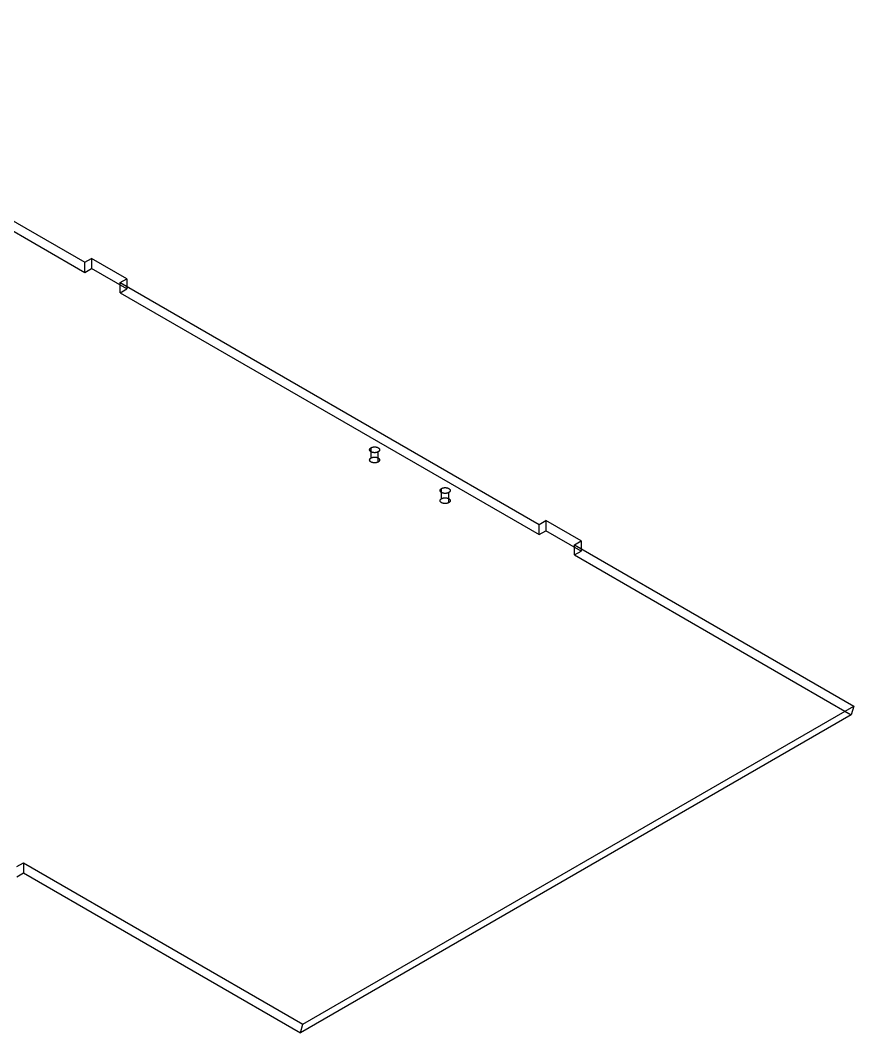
# Model space of a CAD drawing. Header units: inches. Extents: x 3 to 201, y 3 to 129.
# Drawn here: x 188.1 to 193.83, y 64.61 to 71.57 of the extents above; entities that cross this region are included whole.
import ezdxf

# ---------------------------------------------------------------- set-up
doc = ezdxf.new("R2010")
doc.units = ezdxf.units.IN
doc.header["$MEASUREMENT"] = 0

msp = doc.modelspace()

# ---------------------------------------------------------------- linework, layer by layer
at = {"layer": 'OUTLINE'}
for p, q in [((185.6633, 71.5721), (188.5455, 69.908)), ((185.6633, 71.5021), (188.5455, 69.838)), ((188.5455, 69.908), (188.5909, 69.9343)), ((188.5909, 69.9343), (188.5909, 69.8643)), ((188.8334, 69.7943), (188.5909, 69.9343)), ((188.5455, 69.838), (188.5455, 69.908)), ((188.5455, 69.838), (188.5909, 69.8643)), ((188.8334, 69.7243), (188.5909, 69.8643)), ((188.7879, 69.7681), (188.8334, 69.7943)), ((188.8334, 69.7943), (188.8334, 69.7243)), ((188.7879, 69.6981), (188.7879, 69.7681)), ((188.7879, 69.7681), (191.6701, 68.104)), ((188.7879, 69.6981), (188.8334, 69.7243)), ((188.7879, 69.6981), (191.6701, 68.034)), ((190.504, 68.6174), (190.5041, 68.6183)), ((190.5041, 68.6164), (190.504, 68.6174)), ((190.5041, 68.6183), (190.5042, 68.6193)), ((190.5042, 68.6154), (190.5041, 68.6164)), ((190.5042, 68.6193), (190.5044, 68.6203)), ((190.5044, 68.6144), (190.5042, 68.6154)), ((190.5044, 68.6203), (190.5047, 68.6212)), ((190.5047, 68.6135), (190.5044, 68.6144)), ((190.5047, 68.6212), (190.505, 68.6222)), ((190.505, 68.6125), (190.5047, 68.6135)), ((190.505, 68.6222), (190.5055, 68.6231)), ((190.5055, 68.6116), (190.505, 68.6125)), ((190.5055, 68.6231), (190.506, 68.6241)), ((190.506, 68.6107), (190.5055, 68.6116)), ((190.506, 68.6241), (190.5066, 68.625)), ((190.5066, 68.6097), (190.506, 68.6107)), ((190.5066, 68.625), (190.5073, 68.6259)), ((190.5073, 68.6088), (190.5066, 68.6097)), ((190.5073, 68.6259), (190.5081, 68.6267)), ((190.5081, 68.608), (190.5073, 68.6088)), ((190.5081, 68.6267), (190.5089, 68.6276)), ((190.5089, 68.6071), (190.5081, 68.608)), ((190.5089, 68.6276), (190.5098, 68.6284)), ((190.5098, 68.6063), (190.5089, 68.6071)), ((190.5098, 68.6284), (190.5108, 68.6292)), ((190.5108, 68.6055), (190.5098, 68.6063)), ((190.5108, 68.6292), (190.5118, 68.63)), ((190.5118, 68.6047), (190.5108, 68.6055)), ((190.5118, 68.63), (190.5129, 68.6307)), ((190.5129, 68.604), (190.5118, 68.6047)), ((190.5129, 68.6307), (190.5141, 68.6314)), ((190.5141, 68.6033), (190.5129, 68.604)), ((190.5141, 68.6314), (190.5153, 68.6321)), ((190.5141, 68.5614), (190.5141, 68.6314)), ((190.5153, 68.6026), (190.5141, 68.6033)), ((190.5153, 68.6321), (190.5166, 68.6327)), ((190.5166, 68.602), (190.5153, 68.6026)), ((190.5166, 68.6327), (190.5179, 68.6333)), ((190.5179, 68.6014), (190.5166, 68.602)), ((190.5179, 68.6333), (190.5193, 68.6339)), ((190.5193, 68.6008), (190.5179, 68.6014)), ((190.5193, 68.6339), (190.5208, 68.6344)), ((190.5208, 68.6344), (190.5222, 68.6349)), ((190.5222, 68.6349), (190.5237, 68.6353)), ((190.5237, 68.6353), (190.5253, 68.6357)), ((190.5253, 68.6357), (190.5269, 68.6361)), ((190.5269, 68.6361), (190.5285, 68.6364)), ((190.5285, 68.6364), (190.5301, 68.6367)), ((190.5301, 68.6367), (190.5318, 68.6369)), ((190.5318, 68.6369), (190.5334, 68.637)), ((190.5334, 68.637), (190.5351, 68.6372)), ((190.5351, 68.6372), (190.5368, 68.6372)), ((190.5368, 68.6372), (190.5385, 68.6373)), ((190.5385, 68.6373), (190.5402, 68.6372)), ((190.5402, 68.6372), (190.5419, 68.6372)), ((190.5419, 68.6372), (190.5435, 68.637)), ((190.5435, 68.637), (190.5452, 68.6369)), ((190.5452, 68.6369), (190.5468, 68.6367)), ((190.5468, 68.6367), (190.5485, 68.6364)), ((190.5485, 68.6364), (190.5501, 68.6361)), ((190.5501, 68.6361), (190.5517, 68.6357)), ((190.5517, 68.6357), (190.5532, 68.6353)), ((190.5532, 68.6353), (190.5547, 68.6349)), ((190.5547, 68.6349), (190.5562, 68.6344)), ((190.5562, 68.6344), (190.5576, 68.6339)), ((190.5576, 68.6339), (190.559, 68.6333)), ((190.559, 68.6014), (190.5576, 68.6008)), ((190.559, 68.6333), (190.5603, 68.6327)), ((190.5603, 68.602), (190.559, 68.6014)), ((190.5603, 68.6327), (190.5616, 68.6321)), ((190.5616, 68.6026), (190.5603, 68.602)), ((190.5616, 68.6321), (190.5628, 68.6314)), ((190.5628, 68.6033), (190.5616, 68.6026)), ((190.5628, 68.6314), (190.564, 68.6307)), ((190.564, 68.604), (190.5628, 68.6033)), ((190.5628, 68.5333), (190.5628, 68.6033)), ((190.564, 68.6307), (190.5651, 68.63)), ((190.5651, 68.6047), (190.564, 68.604)), ((190.5651, 68.63), (190.5662, 68.6292)), ((190.5662, 68.6055), (190.5651, 68.6047)), ((190.5662, 68.6292), (190.5671, 68.6284)), ((190.5671, 68.6063), (190.5662, 68.6055)), ((190.5671, 68.6284), (190.568, 68.6276)), ((190.568, 68.6071), (190.5671, 68.6063)), ((190.568, 68.6276), (190.5689, 68.6267)), ((190.5689, 68.608), (190.568, 68.6071)), ((190.5689, 68.6267), (190.5696, 68.6259)), ((190.5696, 68.6088), (190.5689, 68.608)), ((190.5696, 68.6259), (190.5703, 68.625)), ((190.5703, 68.6097), (190.5696, 68.6088)), ((190.5703, 68.625), (190.5709, 68.6241)), ((190.5709, 68.6107), (190.5703, 68.6097)), ((190.5709, 68.6241), (190.5715, 68.6231)), ((190.5715, 68.6116), (190.5709, 68.6107)), ((190.5715, 68.6231), (190.5719, 68.6222)), ((190.5719, 68.6125), (190.5715, 68.6116)), ((190.5719, 68.6222), (190.5723, 68.6212)), ((190.5723, 68.6135), (190.5719, 68.6125)), ((190.5723, 68.6212), (190.5726, 68.6203)), ((190.5726, 68.6144), (190.5723, 68.6135)), ((190.5726, 68.6203), (190.5728, 68.6193)), ((190.5728, 68.6154), (190.5726, 68.6144)), ((190.5728, 68.6193), (190.5729, 68.6183)), ((190.5729, 68.6164), (190.5728, 68.6154)), ((190.5729, 68.6183), (190.5729, 68.6174)), ((190.5729, 68.6174), (190.5729, 68.6164)), ((190.504, 68.5474), (190.5041, 68.5483)), ((190.5041, 68.5464), (190.504, 68.5474)), ((190.5041, 68.5483), (190.5042, 68.5493)), ((190.5042, 68.5454), (190.5041, 68.5464)), ((190.5042, 68.5493), (190.5044, 68.5503)), ((190.5044, 68.5444), (190.5042, 68.5454)), ((190.5044, 68.5503), (190.5047, 68.5512)), ((190.5047, 68.5435), (190.5044, 68.5444)), ((190.5047, 68.5512), (190.505, 68.5522)), ((190.505, 68.5425), (190.5047, 68.5435)), ((190.505, 68.5522), (190.5055, 68.5531)), ((190.5055, 68.5416), (190.505, 68.5425)), ((190.5055, 68.5531), (190.506, 68.5541)), ((190.506, 68.5407), (190.5055, 68.5416)), ((190.506, 68.5541), (190.5066, 68.555)), ((190.5066, 68.5397), (190.506, 68.5407)), ((190.5066, 68.555), (190.5073, 68.5559)), ((190.5073, 68.5389), (190.5066, 68.5397)), ((190.5073, 68.5559), (190.5081, 68.5567)), ((190.5081, 68.538), (190.5073, 68.5389)), ((190.5081, 68.5567), (190.5089, 68.5576)), ((190.5089, 68.5371), (190.5081, 68.538)), ((190.5089, 68.5576), (190.5098, 68.5584)), ((190.5098, 68.5363), (190.5089, 68.5371)), ((190.5098, 68.5584), (190.5108, 68.5592)), ((190.5108, 68.5355), (190.5098, 68.5363)), ((190.5108, 68.5592), (190.5118, 68.56)), ((190.5118, 68.5347), (190.5108, 68.5355)), ((190.5118, 68.56), (190.5129, 68.5607)), ((190.5129, 68.534), (190.5118, 68.5347)), ((190.5129, 68.5607), (190.5141, 68.5614)), ((190.5141, 68.5333), (190.5129, 68.534)), ((190.5141, 68.5614), (190.5153, 68.5621)), ((190.5153, 68.5326), (190.5141, 68.5333)), ((190.5153, 68.5621), (190.5166, 68.5627)), ((190.5166, 68.532), (190.5153, 68.5326)), ((190.5166, 68.5627), (190.5179, 68.5633)), ((190.5179, 68.5314), (190.5166, 68.532)), ((190.5179, 68.5633), (190.5193, 68.5639)), ((190.5208, 68.6003), (190.5193, 68.6008)), ((190.5193, 68.5639), (190.5208, 68.5644)), ((190.5222, 68.5998), (190.5208, 68.6003)), ((190.5208, 68.5644), (190.5222, 68.5649)), ((190.5237, 68.5994), (190.5222, 68.5998)), ((190.5222, 68.5649), (190.5237, 68.5653)), ((190.5253, 68.599), (190.5237, 68.5994)), ((190.5237, 68.5653), (190.5253, 68.5657)), ((190.5269, 68.5986), (190.5253, 68.599)), ((190.5253, 68.5657), (190.5269, 68.5661)), ((190.5285, 68.5983), (190.5269, 68.5986)), ((190.5269, 68.5661), (190.5285, 68.5664)), ((190.5301, 68.5981), (190.5285, 68.5983)), ((190.5285, 68.5664), (190.5301, 68.5667)), ((190.5318, 68.5978), (190.5301, 68.5981)), ((190.5301, 68.5667), (190.5318, 68.5669)), ((190.5334, 68.5977), (190.5318, 68.5978)), ((190.5318, 68.5669), (190.5334, 68.567)), ((190.5351, 68.5976), (190.5334, 68.5977)), ((190.5334, 68.567), (190.5351, 68.5672)), ((190.5368, 68.5975), (190.5351, 68.5976)), ((190.5351, 68.5672), (190.5368, 68.5672)), ((190.5385, 68.5975), (190.5368, 68.5975)), ((190.5368, 68.5672), (190.5385, 68.5673)), ((190.5402, 68.5975), (190.5385, 68.5975)), ((190.5385, 68.5673), (190.5402, 68.5672)), ((190.5419, 68.5976), (190.5402, 68.5975)), ((190.5402, 68.5672), (190.5419, 68.5672)), ((190.5435, 68.5977), (190.5419, 68.5976)), ((190.5419, 68.5672), (190.5435, 68.567)), ((190.5452, 68.5978), (190.5435, 68.5977)), ((190.5435, 68.567), (190.5452, 68.5669)), ((190.5468, 68.5981), (190.5452, 68.5978)), ((190.5452, 68.5669), (190.5468, 68.5667)), ((190.5485, 68.5983), (190.5468, 68.5981)), ((190.5468, 68.5667), (190.5485, 68.5664)), ((190.5501, 68.5986), (190.5485, 68.5983)), ((190.5485, 68.5664), (190.5501, 68.5661)), ((190.5517, 68.599), (190.5501, 68.5986)), ((190.5501, 68.5661), (190.5517, 68.5657)), ((190.5532, 68.5994), (190.5517, 68.599)), ((190.5517, 68.5657), (190.5532, 68.5653)), ((190.5547, 68.5998), (190.5532, 68.5994)), ((190.5532, 68.5653), (190.5547, 68.5649)), ((190.5562, 68.6003), (190.5547, 68.5998)), ((190.5547, 68.5649), (190.5562, 68.5644)), ((190.5576, 68.6008), (190.5562, 68.6003)), ((190.5562, 68.5644), (190.5576, 68.5639)), ((190.5576, 68.5639), (190.559, 68.5633)), ((190.559, 68.5633), (190.5603, 68.5627)), ((190.5603, 68.532), (190.559, 68.5314)), ((190.5603, 68.5627), (190.5616, 68.5621)), ((190.5616, 68.5326), (190.5603, 68.532)), ((190.5616, 68.5621), (190.5628, 68.5614)), ((190.5628, 68.5333), (190.5616, 68.5326)), ((190.5628, 68.5614), (190.564, 68.5607)), ((190.564, 68.534), (190.5628, 68.5333)), ((190.564, 68.5607), (190.5651, 68.56)), ((190.5651, 68.5347), (190.564, 68.534)), ((190.5651, 68.56), (190.5662, 68.5592)), ((190.5662, 68.5355), (190.5651, 68.5347)), ((190.5662, 68.5592), (190.5671, 68.5584)), ((190.5671, 68.5363), (190.5662, 68.5355)), ((190.5671, 68.5584), (190.568, 68.5576)), ((190.568, 68.5371), (190.5671, 68.5363)), ((190.568, 68.5576), (190.5689, 68.5567)), ((190.5689, 68.538), (190.568, 68.5371)), ((190.5689, 68.5567), (190.5696, 68.5559)), ((190.5696, 68.5389), (190.5689, 68.538)), ((190.5696, 68.5559), (190.5703, 68.555)), ((190.5703, 68.5397), (190.5696, 68.5389)), ((190.5703, 68.555), (190.5709, 68.5541)), ((190.5709, 68.5407), (190.5703, 68.5397)), ((190.5709, 68.5541), (190.5715, 68.5531)), ((190.5715, 68.5416), (190.5709, 68.5407)), ((190.5715, 68.5531), (190.5719, 68.5522)), ((190.5719, 68.5425), (190.5715, 68.5416)), ((190.5719, 68.5522), (190.5723, 68.5512)), ((190.5723, 68.5435), (190.5719, 68.5425)), ((190.5723, 68.5512), (190.5726, 68.5503)), ((190.5726, 68.5444), (190.5723, 68.5435)), ((190.5726, 68.5503), (190.5728, 68.5493)), ((190.5728, 68.5454), (190.5726, 68.5444)), ((190.5728, 68.5493), (190.5729, 68.5483)), ((190.5729, 68.5464), (190.5728, 68.5454)), ((190.5729, 68.5483), (190.5729, 68.5474)), ((190.5729, 68.5474), (190.5729, 68.5464)), ((190.5193, 68.5308), (190.5179, 68.5314)), ((190.5208, 68.5303), (190.5193, 68.5308)), ((190.5222, 68.5298), (190.5208, 68.5303)), ((190.5237, 68.5294), (190.5222, 68.5298)), ((190.5253, 68.529), (190.5237, 68.5294)), ((190.5269, 68.5286), (190.5253, 68.529)), ((190.5285, 68.5283), (190.5269, 68.5286)), ((190.5301, 68.5281), (190.5285, 68.5283)), ((190.5318, 68.5278), (190.5301, 68.5281)), ((190.5334, 68.5277), (190.5318, 68.5278)), ((190.5351, 68.5276), (190.5334, 68.5277)), ((190.5368, 68.5275), (190.5351, 68.5276)), ((190.5385, 68.5275), (190.5368, 68.5275)), ((190.5402, 68.5275), (190.5385, 68.5275)), ((190.5419, 68.5276), (190.5402, 68.5275)), ((190.5435, 68.5277), (190.5419, 68.5276)), ((190.5452, 68.5278), (190.5435, 68.5277)), ((190.5468, 68.5281), (190.5452, 68.5278)), ((190.5485, 68.5283), (190.5468, 68.5281)), ((190.5501, 68.5286), (190.5485, 68.5283)), ((190.5517, 68.529), (190.5501, 68.5286)), ((190.5532, 68.5294), (190.5517, 68.529)), ((190.5547, 68.5298), (190.5532, 68.5294)), ((190.5562, 68.5303), (190.5547, 68.5298)), ((190.5576, 68.5308), (190.5562, 68.5303)), ((190.559, 68.5314), (190.5576, 68.5308)), ((190.9889, 68.3374), (190.989, 68.3384)), ((190.989, 68.3364), (190.9889, 68.3374)), ((190.989, 68.3384), (190.9891, 68.3393)), ((190.9891, 68.3354), (190.989, 68.3364)), ((190.9891, 68.3393), (190.9893, 68.3403)), ((190.9893, 68.3345), (190.9891, 68.3354)), ((190.9893, 68.3403), (190.9896, 68.3413)), ((190.9896, 68.3335), (190.9893, 68.3345)), ((190.9896, 68.3413), (190.99, 68.3422)), ((190.99, 68.3325), (190.9896, 68.3335)), ((190.99, 68.3422), (190.9904, 68.3432)), ((190.9904, 68.3316), (190.99, 68.3325)), ((190.9904, 68.3432), (190.9909, 68.3441)), ((190.9909, 68.3307), (190.9904, 68.3316)), ((190.9909, 68.3441), (190.9916, 68.345)), ((190.9916, 68.3298), (190.9909, 68.3307)), ((190.9916, 68.345), (190.9922, 68.3459)), ((190.9922, 68.3289), (190.9916, 68.3298)), ((190.9922, 68.3459), (190.993, 68.3468)), ((190.993, 68.328), (190.9922, 68.3289)), ((190.993, 68.3468), (190.9938, 68.3476)), ((190.9938, 68.3271), (190.993, 68.328)), ((190.9938, 68.3476), (190.9947, 68.3484)), ((190.9947, 68.3263), (190.9938, 68.3271)), ((190.9947, 68.3484), (190.9957, 68.3492)), ((190.9957, 68.3255), (190.9947, 68.3263)), ((190.9957, 68.3492), (190.9968, 68.35)), ((190.9968, 68.3248), (190.9957, 68.3255)), ((190.9968, 68.35), (190.9979, 68.3507)), ((190.9979, 68.324), (190.9968, 68.3248)), ((190.9979, 68.3507), (190.999, 68.3514)), ((190.999, 68.3233), (190.9979, 68.324)), ((190.999, 68.3514), (191.0003, 68.3521)), ((190.999, 68.2815), (190.999, 68.3514)), ((191.0003, 68.3226), (190.999, 68.3233)), ((191.0003, 68.3521), (191.0015, 68.3528)), ((191.0015, 68.322), (191.0003, 68.3226)), ((191.0015, 68.3528), (191.0029, 68.3534)), ((191.0029, 68.3534), (191.0042, 68.3539)), ((191.0042, 68.3539), (191.0057, 68.3544)), ((191.0057, 68.3544), (191.0071, 68.3549)), ((191.0071, 68.3549), (191.0087, 68.3554)), ((191.0087, 68.3554), (191.0102, 68.3558)), ((191.0102, 68.3558), (191.0118, 68.3561)), ((191.0118, 68.3561), (191.0134, 68.3564)), ((191.0134, 68.3564), (191.015, 68.3567)), ((191.015, 68.3567), (191.0167, 68.3569)), ((191.0167, 68.3569), (191.0183, 68.3571)), ((191.0183, 68.3571), (191.02, 68.3572)), ((191.02, 68.3572), (191.0217, 68.3573)), ((191.0217, 68.3573), (191.0234, 68.3573)), ((191.0234, 68.3573), (191.0251, 68.3573)), ((191.0251, 68.3573), (191.0268, 68.3572)), ((191.0268, 68.3572), (191.0284, 68.3571)), ((191.0284, 68.3571), (191.0301, 68.3569)), ((191.0301, 68.3569), (191.0318, 68.3567)), ((191.0318, 68.3567), (191.0334, 68.3564)), ((191.0334, 68.3564), (191.035, 68.3561)), ((191.035, 68.3561), (191.0366, 68.3558)), ((191.0366, 68.3558), (191.0381, 68.3554)), ((191.0381, 68.3554), (191.0396, 68.3549)), ((191.0396, 68.3549), (191.0411, 68.3544)), ((191.0411, 68.3544), (191.0425, 68.3539)), ((191.0425, 68.3539), (191.0439, 68.3534)), ((191.0439, 68.3534), (191.0453, 68.3528)), ((191.0453, 68.3528), (191.0465, 68.3521)), ((191.0465, 68.3226), (191.0453, 68.322)), ((191.0465, 68.3521), (191.0478, 68.3514)), ((191.0478, 68.3233), (191.0465, 68.3226)), ((191.0478, 68.3514), (191.0489, 68.3507)), ((191.0489, 68.324), (191.0478, 68.3233)), ((191.0478, 68.2533), (191.0478, 68.3233)), ((191.0489, 68.3507), (191.05, 68.35)), ((191.05, 68.3248), (191.0489, 68.324)), ((191.05, 68.35), (191.0511, 68.3492)), ((191.0511, 68.3255), (191.05, 68.3248)), ((191.0511, 68.3492), (191.052, 68.3484)), ((191.052, 68.3263), (191.0511, 68.3255)), ((191.052, 68.3484), (191.053, 68.3476)), ((191.053, 68.3271), (191.052, 68.3263)), ((191.053, 68.3476), (191.0538, 68.3468)), ((191.0538, 68.328), (191.053, 68.3271)), ((191.0538, 68.3468), (191.0545, 68.3459)), ((191.0545, 68.3289), (191.0538, 68.328)), ((191.0545, 68.3459), (191.0552, 68.345)), ((191.0552, 68.3298), (191.0545, 68.3289)), ((191.0552, 68.345), (191.0558, 68.3441)), ((191.0558, 68.3307), (191.0552, 68.3298)), ((191.0558, 68.3441), (191.0564, 68.3432)), ((191.0564, 68.3316), (191.0558, 68.3307)), ((191.0564, 68.3432), (191.0568, 68.3422)), ((191.0568, 68.3325), (191.0564, 68.3316)), ((191.0568, 68.3422), (191.0572, 68.3413)), ((191.0572, 68.3335), (191.0568, 68.3325)), ((191.0572, 68.3413), (191.0575, 68.3403)), ((191.0575, 68.3345), (191.0572, 68.3335)), ((191.0575, 68.3403), (191.0577, 68.3393)), ((191.0577, 68.3354), (191.0575, 68.3345)), ((191.0577, 68.3393), (191.0578, 68.3384)), ((191.0578, 68.3364), (191.0577, 68.3354)), ((191.0578, 68.3384), (191.0579, 68.3374)), ((191.0579, 68.3374), (191.0578, 68.3364)), ((190.9889, 68.2674), (190.989, 68.2684)), ((190.989, 68.2664), (190.9889, 68.2674)), ((190.989, 68.2684), (190.9891, 68.2693)), ((190.9891, 68.2654), (190.989, 68.2664)), ((190.9891, 68.2693), (190.9893, 68.2703)), ((190.9893, 68.2645), (190.9891, 68.2654)), ((190.9893, 68.2703), (190.9896, 68.2713)), ((190.9896, 68.2635), (190.9893, 68.2645)), ((190.9896, 68.2713), (190.99, 68.2722)), ((190.99, 68.2625), (190.9896, 68.2635)), ((190.99, 68.2722), (190.9904, 68.2732)), ((190.9904, 68.2616), (190.99, 68.2625)), ((190.9904, 68.2732), (190.9909, 68.2741)), ((190.9909, 68.2607), (190.9904, 68.2616)), ((190.9909, 68.2741), (190.9916, 68.275)), ((190.9916, 68.2598), (190.9909, 68.2607)), ((190.9916, 68.275), (190.9922, 68.2759)), ((190.9922, 68.2589), (190.9916, 68.2598)), ((190.9922, 68.2759), (190.993, 68.2768)), ((190.993, 68.258), (190.9922, 68.2589)), ((190.993, 68.2768), (190.9938, 68.2776)), ((190.9938, 68.2572), (190.993, 68.258)), ((190.9938, 68.2776), (190.9947, 68.2784)), ((190.9947, 68.2563), (190.9938, 68.2572)), ((190.9947, 68.2784), (190.9957, 68.2792)), ((190.9957, 68.2555), (190.9947, 68.2563)), ((190.9957, 68.2792), (190.9968, 68.28)), ((190.9968, 68.2548), (190.9957, 68.2555)), ((190.9968, 68.28), (190.9979, 68.2807)), ((190.9979, 68.254), (190.9968, 68.2548)), ((190.9979, 68.2807), (190.999, 68.2815)), ((190.999, 68.2533), (190.9979, 68.254)), ((190.999, 68.2815), (191.0003, 68.2821)), ((191.0003, 68.2526), (190.999, 68.2533)), ((191.0003, 68.2821), (191.0015, 68.2828)), ((191.0029, 68.3214), (191.0015, 68.322)), ((191.0015, 68.2828), (191.0029, 68.2834)), ((191.0042, 68.3208), (191.0029, 68.3214)), ((191.0029, 68.2834), (191.0042, 68.2839)), ((191.0057, 68.3203), (191.0042, 68.3208)), ((191.0042, 68.2839), (191.0057, 68.2844)), ((191.0071, 68.3198), (191.0057, 68.3203)), ((191.0057, 68.2844), (191.0071, 68.2849)), ((191.0087, 68.3194), (191.0071, 68.3198)), ((191.0071, 68.2849), (191.0087, 68.2854)), ((191.0102, 68.319), (191.0087, 68.3194)), ((191.0087, 68.2854), (191.0102, 68.2858)), ((191.0118, 68.3186), (191.0102, 68.319)), ((191.0102, 68.2858), (191.0118, 68.2861)), ((191.0134, 68.3183), (191.0118, 68.3186)), ((191.0118, 68.2861), (191.0134, 68.2864)), ((191.015, 68.3181), (191.0134, 68.3183)), ((191.0134, 68.2864), (191.015, 68.2867)), ((191.0167, 68.3179), (191.015, 68.3181)), ((191.015, 68.2867), (191.0167, 68.2869)), ((191.0183, 68.3177), (191.0167, 68.3179)), ((191.0167, 68.2869), (191.0183, 68.2871)), ((191.02, 68.3176), (191.0183, 68.3177)), ((191.0183, 68.2871), (191.02, 68.2872)), ((191.0217, 68.3175), (191.02, 68.3176)), ((191.02, 68.2872), (191.0217, 68.2873)), ((191.0234, 68.3175), (191.0217, 68.3175)), ((191.0217, 68.2873), (191.0234, 68.2873)), ((191.0251, 68.3175), (191.0234, 68.3175)), ((191.0234, 68.2873), (191.0251, 68.2873)), ((191.0268, 68.3176), (191.0251, 68.3175)), ((191.0251, 68.2873), (191.0268, 68.2872)), ((191.0284, 68.3177), (191.0268, 68.3176)), ((191.0268, 68.2872), (191.0284, 68.2871)), ((191.0301, 68.3179), (191.0284, 68.3177)), ((191.0284, 68.2871), (191.0301, 68.2869)), ((191.0318, 68.3181), (191.0301, 68.3179)), ((191.0301, 68.2869), (191.0318, 68.2867)), ((191.0334, 68.3183), (191.0318, 68.3181)), ((191.0318, 68.2867), (191.0334, 68.2864)), ((191.035, 68.3186), (191.0334, 68.3183)), ((191.0334, 68.2864), (191.035, 68.2861)), ((191.0366, 68.319), (191.035, 68.3186)), ((191.035, 68.2861), (191.0366, 68.2858)), ((191.0381, 68.3194), (191.0366, 68.319)), ((191.0366, 68.2858), (191.0381, 68.2854)), ((191.0396, 68.3198), (191.0381, 68.3194)), ((191.0381, 68.2854), (191.0396, 68.2849)), ((191.0411, 68.3203), (191.0396, 68.3198)), ((191.0396, 68.2849), (191.0411, 68.2844)), ((191.0425, 68.3208), (191.0411, 68.3203)), ((191.0411, 68.2844), (191.0425, 68.2839)), ((191.0439, 68.3214), (191.0425, 68.3208)), ((191.0425, 68.2839), (191.0439, 68.2834)), ((191.0453, 68.322), (191.0439, 68.3214)), ((191.0439, 68.2834), (191.0453, 68.2828)), ((191.0453, 68.2828), (191.0465, 68.2821)), ((191.0465, 68.2821), (191.0478, 68.2815)), ((191.0478, 68.2533), (191.0465, 68.2526)), ((191.0478, 68.2815), (191.0489, 68.2807)), ((191.0489, 68.254), (191.0478, 68.2533)), ((191.0489, 68.2807), (191.05, 68.28)), ((191.05, 68.2548), (191.0489, 68.254)), ((191.05, 68.28), (191.0511, 68.2792)), ((191.0511, 68.2555), (191.05, 68.2548)), ((191.0511, 68.2792), (191.052, 68.2784)), ((191.052, 68.2563), (191.0511, 68.2555)), ((191.052, 68.2784), (191.053, 68.2776)), ((191.053, 68.2572), (191.052, 68.2563)), ((191.053, 68.2776), (191.0538, 68.2768)), ((191.0538, 68.258), (191.053, 68.2572)), ((191.0538, 68.2768), (191.0545, 68.2759)), ((191.0545, 68.2589), (191.0538, 68.258)), ((191.0545, 68.2759), (191.0552, 68.275)), ((191.0552, 68.2598), (191.0545, 68.2589)), ((191.0552, 68.275), (191.0558, 68.2741)), ((191.0558, 68.2607), (191.0552, 68.2598)), ((191.0558, 68.2741), (191.0564, 68.2732)), ((191.0564, 68.2616), (191.0558, 68.2607)), ((191.0564, 68.2732), (191.0568, 68.2722)), ((191.0568, 68.2625), (191.0564, 68.2616)), ((191.0568, 68.2722), (191.0572, 68.2713)), ((191.0572, 68.2635), (191.0568, 68.2625)), ((191.0572, 68.2713), (191.0575, 68.2703)), ((191.0575, 68.2645), (191.0572, 68.2635)), ((191.0575, 68.2703), (191.0577, 68.2693)), ((191.0577, 68.2654), (191.0575, 68.2645)), ((191.0577, 68.2693), (191.0578, 68.2684)), ((191.0578, 68.2664), (191.0577, 68.2654)), ((191.0578, 68.2684), (191.0579, 68.2674)), ((191.0579, 68.2674), (191.0578, 68.2664)), ((191.0015, 68.252), (191.0003, 68.2526)), ((191.0029, 68.2514), (191.0015, 68.252)), ((191.0042, 68.2508), (191.0029, 68.2514)), ((191.0057, 68.2503), (191.0042, 68.2508)), ((191.0071, 68.2498), (191.0057, 68.2503)), ((191.0087, 68.2494), (191.0071, 68.2498)), ((191.0102, 68.249), (191.0087, 68.2494)), ((191.0118, 68.2487), (191.0102, 68.249)), ((191.0134, 68.2483), (191.0118, 68.2487)), ((191.015, 68.2481), (191.0134, 68.2483)), ((191.0167, 68.2479), (191.015, 68.2481)), ((191.0183, 68.2477), (191.0167, 68.2479)), ((191.02, 68.2476), (191.0183, 68.2477)), ((191.0217, 68.2475), (191.02, 68.2476)), ((191.0234, 68.2475), (191.0217, 68.2475)), ((191.0251, 68.2475), (191.0234, 68.2475)), ((191.0268, 68.2476), (191.0251, 68.2475)), ((191.0284, 68.2477), (191.0268, 68.2476)), ((191.0301, 68.2479), (191.0284, 68.2477)), ((191.0318, 68.2481), (191.0301, 68.2479)), ((191.0334, 68.2483), (191.0318, 68.2481)), ((191.035, 68.2487), (191.0334, 68.2483)), ((191.0366, 68.249), (191.035, 68.2487)), ((191.0381, 68.2494), (191.0366, 68.249)), ((191.0396, 68.2498), (191.0381, 68.2494)), ((191.0411, 68.2503), (191.0396, 68.2498)), ((191.0425, 68.2508), (191.0411, 68.2503)), ((191.0439, 68.2514), (191.0425, 68.2508)), ((191.0453, 68.252), (191.0439, 68.2514)), ((191.0465, 68.2526), (191.0453, 68.252)), ((191.6701, 68.104), (191.7156, 68.1302)), ((191.7156, 68.1302), (191.7156, 68.0602)), ((191.958, 67.9902), (191.7156, 68.1302)), ((191.6701, 68.034), (191.6701, 68.104)), ((191.6701, 68.034), (191.7156, 68.0602)), ((191.958, 67.9202), (191.7156, 68.0602)), ((191.9126, 67.964), (191.958, 67.9902)), ((191.958, 67.9902), (191.958, 67.9202)), ((191.9126, 67.964), (193.8333, 66.855)), ((191.9126, 67.894), (191.9126, 67.964)), ((191.9126, 67.894), (191.958, 67.9202)), ((191.9126, 67.894), (193.8163, 66.7948)), ((193.8163, 66.7948), (190.0279, 64.6075)), ((190.0449, 64.6677), (193.8333, 66.855)), ((193.8333, 66.855), (193.8163, 66.7948)), ((188.0787, 65.7504), (188.1241, 65.7767)), ((188.1241, 65.7767), (190.0449, 64.6677)), ((188.1241, 65.7767), (188.1241, 65.7067)), ((188.0787, 65.6804), (188.1241, 65.7067)), ((188.1241, 65.7067), (190.0279, 64.6075)), ((190.0279, 64.6075), (190.0449, 64.6677))]:
    msp.add_line(p, q, dxfattribs=at)

doc.saveas('drawing.dxf')
